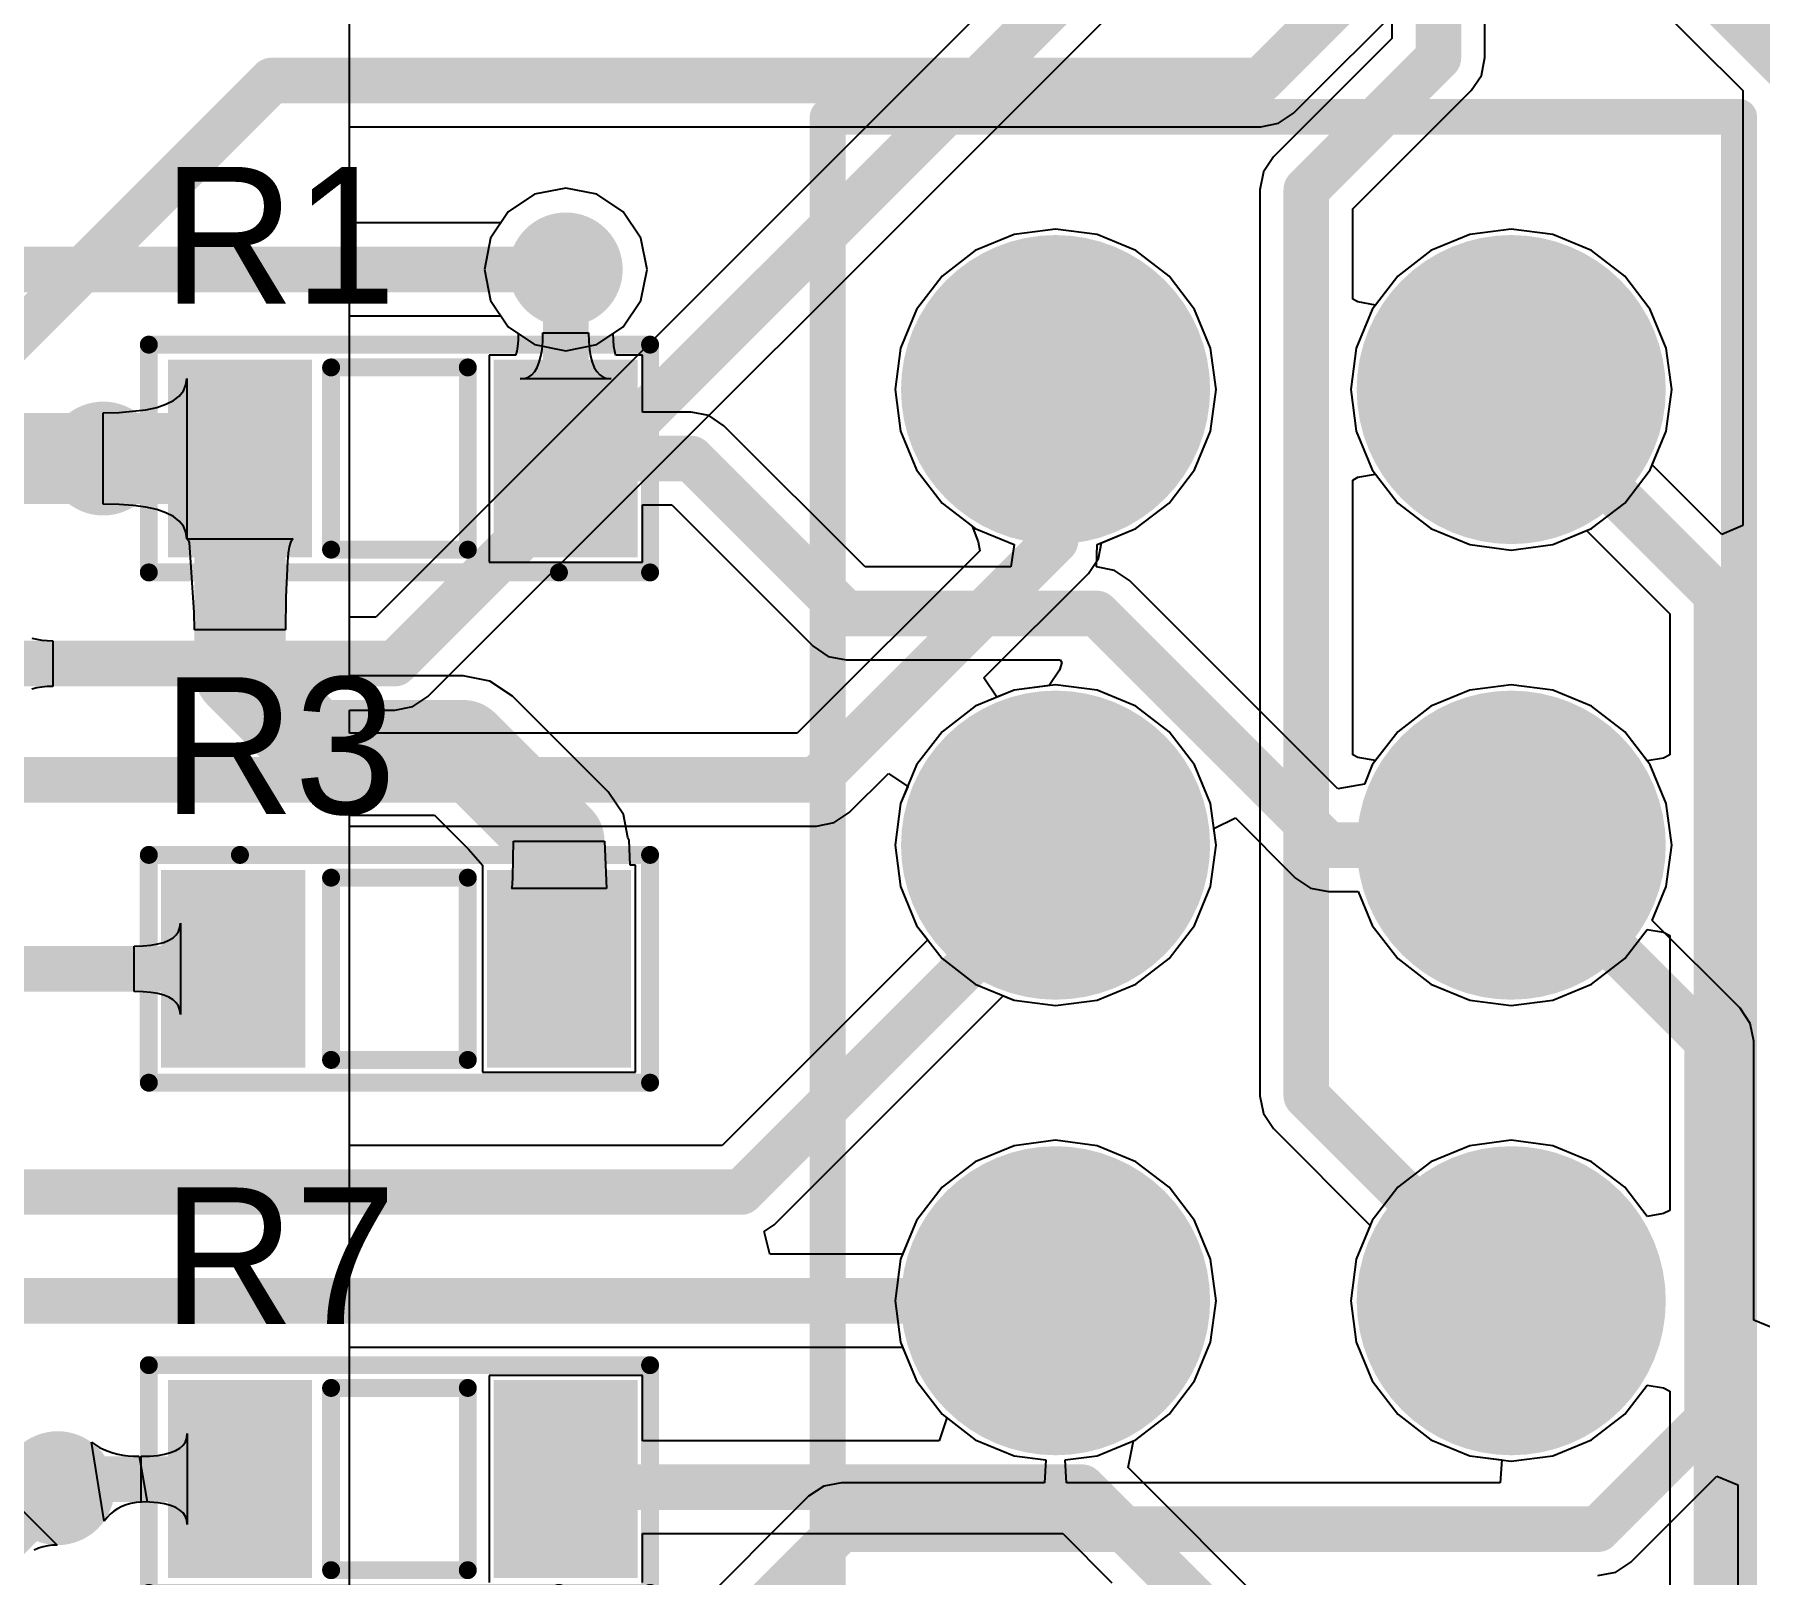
# Model space of a CAD drawing. Header units: millimetres. Extents: x 3.76 to 6.92, y 1.08 to 2.74.
# Drawn here: x 5.6149 to 5.9935, y 2.037 to 2.3751 of the extents above; entities that cross this region are included whole.
import ezdxf

# ---------------------------------------------------------------- set-up
doc = ezdxf.new("R2010")
doc.units = ezdxf.units.MM
doc.header["$MEASUREMENT"] = 0
for name, color, linetype in [('BottomLayer', 5, 'Continuous'), ('BottomSolder', 6, 'Continuous'), ('MultiLayer', 9, 'Continuous'), ('PadHoleLayer', 156, 'Continuous'), ('TopLayer', 1, 'Continuous'), ('TopOverlay', 2, 'Continuous'), ('TopPaste', 8, 'Continuous'), ('TopSolder', 216, 'Continuous'), ('ViaHoleLayer', 16, 'Continuous')]:
    doc.layers.add(name, color=color, linetype=linetype)

# ---------------------------------------------------------------- blocks, each defined once
blk = doc.blocks.new('RES_SMD_0603_36')
at = {"layer": 'TopLayer'}
for points in [[(-0.04681, -0.01772), (-0.02319, -0.01772), (-0.04681, 0.01772), (-0.02319, 0.01772)], [(0.02468, -0.01771), (0.0483, -0.01771), (0.02468, 0.01772), (0.0483, 0.01772)]]:
    blk.add_solid(points, dxfattribs=at)
at = {"layer": 'TopOverlay', "const_width": 0.00394}
for points in [[(-0.055, 0.025), (0.055, 0.025)], [(-0.055, -0.025), (-0.055, 0.025)], [(0.055, -0.025), (0.055, 0.025)], [(-0.015, 0.02), (0.015, 0.02)], [(-0.015, -0.02), (-0.015, 0.02)], [(0.015, -0.02), (0.015, 0.02)], [(-0.015, -0.02), (0.015, -0.02)], [(-0.055, -0.025), (0.035, -0.025)], [(0.035, -0.025), (0.055, -0.025)]]:
    blk.add_lwpolyline(points, dxfattribs=at)
at = {"layer": 'TopOverlay', "const_width": 0.00197}
for points in [[(-0.05599, 0.025, 1), (-0.05402, 0.025, 1)], [(-0.05599, 0.025, 1), (-0.05402, 0.025, 1)], [(0.05401, 0.025, 1), (0.05598, 0.025, 1)], [(0.05401, 0.025, 1), (0.05598, 0.025, 1)], [(-0.01599, 0.02, 1), (-0.01402, 0.02, 1)], [(-0.01599, 0.02, 1), (-0.01402, 0.02, 1)], [(0.01401, 0.02, 1), (0.01598, 0.02, 1)], [(0.01401, 0.02, 1), (0.01598, 0.02, 1)], [(-0.01599, -0.02, 1), (-0.01402, -0.02, 1)], [(-0.01599, -0.02, 1), (-0.01402, -0.02, 1)], [(0.01401, -0.02, 1), (0.01598, -0.02, 1)], [(0.01401, -0.02, 1), (0.01598, -0.02, 1)], [(-0.05599, -0.025, 1), (-0.05402, -0.025, 1)], [(-0.05599, -0.025, 1), (-0.05402, -0.025, 1)], [(0.03401, -0.025, 1), (0.03598, -0.025, 1)], [(0.03401, -0.025, 1), (0.03598, -0.025, 1)], [(0.05401, -0.025, 1), (0.05598, -0.025, 1)], [(0.05401, -0.025, 1), (0.05598, -0.025, 1)]]:
    blk.add_lwpolyline(points, format="xyb", close=True, dxfattribs=at)
at = {"layer": 'TopPaste'}
for points in [[(-0.04681, -0.01772), (-0.02319, -0.01772), (-0.04681, 0.01772), (-0.02319, 0.01772)], [(0.02468, -0.01771), (0.0483, -0.01771), (0.02468, 0.01772), (0.0483, 0.01772)]]:
    blk.add_solid(points, dxfattribs=at)
at = {"layer": 'TopSolder'}
for points in [[(-0.05081, -0.02172), (-0.01919, -0.02172), (-0.05081, 0.02172), (-0.01919, 0.02172)], [(0.02068, -0.02171), (0.0523, -0.02171), (0.02068, 0.02172), (0.0523, 0.02172)]]:
    blk.add_solid(points, dxfattribs=at)
blk = doc.blocks.new('RES_SMD_0603_40')
at = {"layer": 'TopLayer'}
for points in [[(-0.04681, -0.01772), (-0.02319, -0.01772), (-0.04681, 0.01772), (-0.02319, 0.01772)], [(0.02468, -0.01771), (0.0483, -0.01771), (0.02468, 0.01772), (0.0483, 0.01772)]]:
    blk.add_solid(points, dxfattribs=at)
at = {"layer": 'TopOverlay', "const_width": 0.00394}
for points in [[(0.055, 0.025), (-0.055, 0.025)], [(-0.055, 0.025), (-0.055, -0.025)], [(0.055, 0.025), (0.055, -0.025)], [(0.015, 0.02), (-0.015, 0.02)], [(-0.015, 0.02), (-0.015, -0.02)], [(0.015, 0.02), (0.015, -0.02)], [(0.015, -0.02), (-0.015, -0.02)], [(0.035, -0.025), (-0.055, -0.025)], [(0.055, -0.025), (0.035, -0.025)]]:
    blk.add_lwpolyline(points, dxfattribs=at)
at = {"layer": 'TopOverlay', "const_width": 0.00197}
for points in [[(-0.05599, 0.025, 1), (-0.05402, 0.025, 1)], [(-0.05599, 0.025, 1), (-0.05402, 0.025, 1)], [(0.05401, 0.025, 1), (0.05598, 0.025, 1)], [(0.05401, 0.025, 1), (0.05598, 0.025, 1)], [(-0.01599, 0.02, 1), (-0.01402, 0.02, 1)], [(-0.01599, 0.02, 1), (-0.01402, 0.02, 1)], [(0.01401, 0.02, 1), (0.01598, 0.02, 1)], [(0.01401, 0.02, 1), (0.01598, 0.02, 1)], [(-0.01599, -0.02, 1), (-0.01402, -0.02, 1)], [(-0.01599, -0.02, 1), (-0.01402, -0.02, 1)], [(0.01401, -0.02, 1), (0.01598, -0.02, 1)], [(0.01401, -0.02, 1), (0.01598, -0.02, 1)], [(-0.05599, -0.025, 1), (-0.05402, -0.025, 1)], [(-0.05599, -0.025, 1), (-0.05402, -0.025, 1)], [(0.03401, -0.025, 1), (0.03598, -0.025, 1)], [(0.03401, -0.025, 1), (0.03598, -0.025, 1)], [(0.05401, -0.025, 1), (0.05598, -0.025, 1)], [(0.05401, -0.025, 1), (0.05598, -0.025, 1)]]:
    blk.add_lwpolyline(points, format="xyb", close=True, dxfattribs=at)
at = {"layer": 'TopPaste'}
for points in [[(-0.04681, -0.01772), (-0.02319, -0.01772), (-0.04681, 0.01772), (-0.02319, 0.01772)], [(0.02468, -0.01771), (0.0483, -0.01771), (0.02468, 0.01772), (0.0483, 0.01772)]]:
    blk.add_solid(points, dxfattribs=at)
at = {"layer": 'TopSolder'}
for points in [[(-0.05081, -0.02172), (-0.01919, -0.02172), (-0.05081, 0.02172), (-0.01919, 0.02172)], [(0.02068, -0.02171), (0.0523, -0.02171), (0.02068, 0.02172), (0.0523, 0.02172)]]:
    blk.add_solid(points, dxfattribs=at)
blk = doc.blocks.new('RES_SMD_0603_42')
at = {"layer": 'TopLayer'}
for points in [[(-0.04681, -0.01772), (-0.02319, -0.01772), (-0.04681, 0.01772), (-0.02319, 0.01772)], [(0.02468, -0.01771), (0.0483, -0.01771), (0.02468, 0.01772), (0.0483, 0.01772)]]:
    blk.add_solid(points, dxfattribs=at)
at = {"layer": 'TopOverlay', "const_width": 0.00394}
for points in [[(-0.055, 0.025), (0.055, 0.025)], [(-0.055, -0.025), (-0.055, 0.025)], [(0.055, -0.025), (0.055, 0.025)], [(-0.015, 0.02), (0.015, 0.02)], [(-0.015, -0.02), (-0.015, 0.02)], [(0.015, -0.02), (0.015, 0.02)], [(-0.015, -0.02), (0.015, -0.02)], [(-0.055, -0.025), (0.035, -0.025)], [(0.035, -0.025), (0.055, -0.025)]]:
    blk.add_lwpolyline(points, dxfattribs=at)
at = {"layer": 'TopOverlay', "const_width": 0.00197}
for points in [[(-0.05599, 0.025, 1), (-0.05402, 0.025, 1)], [(-0.05599, 0.025, 1), (-0.05402, 0.025, 1)], [(0.05401, 0.025, 1), (0.05598, 0.025, 1)], [(0.05401, 0.025, 1), (0.05598, 0.025, 1)], [(-0.01599, 0.02, 1), (-0.01402, 0.02, 1)], [(-0.01599, 0.02, 1), (-0.01402, 0.02, 1)], [(0.01401, 0.02, 1), (0.01598, 0.02, 1)], [(0.01401, 0.02, 1), (0.01598, 0.02, 1)], [(-0.01599, -0.02, 1), (-0.01402, -0.02, 1)], [(-0.01599, -0.02, 1), (-0.01402, -0.02, 1)], [(0.01401, -0.02, 1), (0.01598, -0.02, 1)], [(0.01401, -0.02, 1), (0.01598, -0.02, 1)], [(-0.05599, -0.025, 1), (-0.05402, -0.025, 1)], [(-0.05599, -0.025, 1), (-0.05402, -0.025, 1)], [(0.03401, -0.025, 1), (0.03598, -0.025, 1)], [(0.03401, -0.025, 1), (0.03598, -0.025, 1)], [(0.05401, -0.025, 1), (0.05598, -0.025, 1)], [(0.05401, -0.025, 1), (0.05598, -0.025, 1)]]:
    blk.add_lwpolyline(points, format="xyb", close=True, dxfattribs=at)
at = {"layer": 'TopPaste'}
for points in [[(-0.04681, -0.01772), (-0.02319, -0.01772), (-0.04681, 0.01772), (-0.02319, 0.01772)], [(0.02468, -0.01771), (0.0483, -0.01771), (0.02468, 0.01772), (0.0483, 0.01772)]]:
    blk.add_solid(points, dxfattribs=at)
at = {"layer": 'TopSolder'}
for points in [[(-0.05081, -0.02172), (-0.01919, -0.02172), (-0.05081, 0.02172), (-0.01919, 0.02172)], [(0.02068, -0.02171), (0.0523, -0.02171), (0.02068, 0.02172), (0.0523, 0.02172)]]:
    blk.add_solid(points, dxfattribs=at)
blk = doc.blocks.new('JP8_C2T_81')
at = {"layer": 'BottomLayer', "const_width": 0.02992}
for points in [[(0.13504, 0.05, 1), (0.16496, 0.05, 1)], [(0.23504, 0.05, 1), (0.26496, 0.05, 1)], [(0.33504, 0.05, 1), (0.36496, 0.05, 1)], [(0.13504, -0.05, 1), (0.16496, -0.05, 1)], [(0.23504, -0.05, 1), (0.26496, -0.05, 1)], [(0.33504, -0.05, 1), (0.36496, -0.05, 1)]]:
    blk.add_lwpolyline(points, format="xyb", close=True, dxfattribs=at)
at = {"layer": 'BottomSolder', "const_width": 0.03392}
for points in [[(0.13304, 0.05, 1), (0.16696, 0.05, 1)], [(0.23304, 0.05, 1), (0.26696, 0.05, 1)], [(0.33304, 0.05, 1), (0.36696, 0.05, 1)], [(0.13304, -0.05, 1), (0.16696, -0.05, 1)], [(0.23304, -0.05, 1), (0.26696, -0.05, 1)], [(0.33304, -0.05, 1), (0.36696, -0.05, 1)]]:
    blk.add_lwpolyline(points, format="xyb", close=True, dxfattribs=at)
at = {"layer": 'MultiLayer', "const_width": 0.02992}
for points in [[(0.13504, 0.05, 1), (0.16496, 0.05, 1)], [(0.23504, 0.05, 1), (0.26496, 0.05, 1)], [(0.33504, 0.05, 1), (0.36496, 0.05, 1)], [(0.13504, -0.05, 1), (0.16496, -0.05, 1)], [(0.23504, -0.05, 1), (0.26496, -0.05, 1)], [(0.33504, -0.05, 1), (0.36496, -0.05, 1)]]:
    blk.add_lwpolyline(points, format="xyb", close=True, dxfattribs=at)
at = {"layer": 'PadHoleLayer', "const_width": 0.02008}
for points in [[(0.13996, 0.05, 1), (0.16004, 0.05, 1)], [(0.23996, 0.05, 1), (0.26004, 0.05, 1)], [(0.33996, 0.05, 1), (0.36004, 0.05, 1)], [(0.13996, -0.05, 1), (0.16004, -0.05, 1)], [(0.23996, -0.05, 1), (0.26004, -0.05, 1)], [(0.33996, -0.05, 1), (0.36004, -0.05, 1)]]:
    blk.add_lwpolyline(points, format="xyb", close=True, dxfattribs=at)
at = {"layer": 'TopLayer', "const_width": 0.02992}
for points in [[(0.13504, 0.05, 1), (0.16496, 0.05, 1)], [(0.23504, 0.05, 1), (0.26496, 0.05, 1)], [(0.33504, 0.05, 1), (0.36496, 0.05, 1)], [(0.13504, -0.05, 1), (0.16496, -0.05, 1)], [(0.23504, -0.05, 1), (0.26496, -0.05, 1)], [(0.33504, -0.05, 1), (0.36496, -0.05, 1)]]:
    blk.add_lwpolyline(points, format="xyb", close=True, dxfattribs=at)
at = {"layer": 'TopOverlay', "const_width": 0.00787}
for points in [[(-0.40984, 0.1), (0.40985, 0.1)], [(0.40985, 0.1), (0.40985, -0.1)], [(-0.40984, -0.1), (0.40985, -0.1)]]:
    blk.add_lwpolyline(points, dxfattribs=at)
at = {"layer": 'TopOverlay', "const_width": 0.00394}
for points in [[(0.40788, 0.1, 1), (0.41182, 0.1, 1)], [(0.40788, 0.1, 1), (0.41182, 0.1, 1)], [(0.40788, -0.1, 1), (0.41182, -0.1, 1)], [(0.40788, -0.1, 1), (0.41182, -0.1, 1)]]:
    blk.add_lwpolyline(points, format="xyb", close=True, dxfattribs=at)
at = {"layer": 'TopSolder', "const_width": 0.03392}
for points in [[(0.13304, 0.05, 1), (0.16696, 0.05, 1)], [(0.23304, 0.05, 1), (0.26696, 0.05, 1)], [(0.33304, 0.05, 1), (0.36696, 0.05, 1)], [(0.13304, -0.05, 1), (0.16696, -0.05, 1)], [(0.23304, -0.05, 1), (0.26696, -0.05, 1)], [(0.33304, -0.05, 1), (0.36696, -0.05, 1)]]:
    blk.add_lwpolyline(points, format="xyb", close=True, dxfattribs=at)

msp = doc.modelspace()

# ---------------------------------------------------------------- linework, layer by layer
at = {"layer": 'BottomLayer'}
for p, q in [((5.684, 2.33371), (5.684, 2.72435)), ((5.84279, 2.40021), (5.68978, 2.2472)), ((5.9332, 2.37), (5.9332, 2.398)), ((5.9128, 2.39378), (5.9128, 2.37422)), ((5.70121, 2.22979), (5.85422, 2.3828)), ((5.9128, 2.37422), (5.88679, 2.34821)), ((5.93242, 2.3661), (5.9332, 2.37)), ((5.93021, 2.36279), (5.93242, 2.3661)), ((5.9042, 2.33678), (5.93021, 2.36279)), ((5.88679, 2.34821), (5.88458, 2.3449)), ((5.88458, 2.3449), (5.8838, 2.341)), ((5.72466, 2.34), (5.71887, 2.33613)), ((5.73149, 2.34135), (5.72466, 2.34)), ((5.73832, 2.34), (5.73149, 2.34135)), ((5.74411, 2.33613), (5.73832, 2.34)), ((5.8838, 2.341), (5.8838, 2.14213)), ((5.71887, 2.33613), (5.71725, 2.33371)), ((5.74797, 2.33034), (5.74411, 2.33613)), ((5.9042, 2.317), (5.9042, 2.33678)), ((5.71725, 2.33371), (5.684, 2.33371)), ((5.83898, 2.33236), (5.82987, 2.33116)), ((5.8481, 2.33116), (5.83898, 2.33236)), ((5.93898, 2.33236), (5.92987, 2.33116)), ((5.9481, 2.33116), (5.93898, 2.33236)), ((5.74933, 2.32351), (5.74797, 2.33034)), ((5.82987, 2.33116), (5.82137, 2.32765)), ((5.8566, 2.32765), (5.8481, 2.33116)), ((5.92987, 2.33116), (5.92137, 2.32765)), ((5.9566, 2.32765), (5.9481, 2.33116)), ((5.82137, 2.32765), (5.81408, 2.32205)), ((5.86389, 2.32205), (5.8566, 2.32765)), ((5.92137, 2.32765), (5.91408, 2.32205)), ((5.96389, 2.32205), (5.9566, 2.32765)), ((5.74797, 2.31668), (5.74933, 2.32351)), ((5.81408, 2.32205), (5.80848, 2.31475)), ((5.86949, 2.31475), (5.86389, 2.32205)), ((5.91408, 2.32205), (5.9092, 2.31569)), ((5.96949, 2.31475), (5.96389, 2.32205)), ((5.90535, 2.3164), (5.9042, 2.317)), ((5.684, 2.2472), (5.684, 2.31332)), ((5.684, 2.31332), (5.71725, 2.31332)), ((5.71725, 2.31332), (5.71887, 2.31089)), ((5.74411, 2.31089), (5.74797, 2.31668)), ((5.80848, 2.31475), (5.80496, 2.30626)), ((5.87301, 2.30626), (5.86949, 2.31475)), ((5.9092, 2.31569), (5.90535, 2.3164)), ((5.97301, 2.30626), (5.96949, 2.31475)), ((5.71887, 2.31089), (5.72466, 2.30703)), ((5.73832, 2.30703), (5.74411, 2.31089)), ((5.72466, 2.30703), (5.73149, 2.30567)), ((5.73149, 2.30567), (5.73832, 2.30703)), ((5.80496, 2.30626), (5.80376, 2.29714)), ((5.87421, 2.29714), (5.87301, 2.30626)), ((5.97421, 2.29714), (5.97301, 2.30626)), ((5.80376, 2.29714), (5.80496, 2.28803)), ((5.87301, 2.28803), (5.87421, 2.29714)), ((5.97301, 2.28803), (5.97421, 2.29714)), ((5.80496, 2.28803), (5.80848, 2.27953)), ((5.86949, 2.27953), (5.87301, 2.28803)), ((5.96949, 2.27953), (5.97301, 2.28803)), ((5.80848, 2.27953), (5.81408, 2.27224)), ((5.86389, 2.27224), (5.86949, 2.27953)), ((5.96389, 2.27224), (5.96949, 2.27953)), ((5.9042, 2.27728), (5.90535, 2.27789)), ((5.9042, 2.217), (5.9042, 2.27728)), ((5.90535, 2.27789), (5.9092, 2.2786)), ((5.9092, 2.2786), (5.91408, 2.27224)), ((5.81408, 2.27224), (5.82068, 2.26717)), ((5.8566, 2.26664), (5.86389, 2.27224)), ((5.91408, 2.27224), (5.92137, 2.26664)), ((5.9566, 2.26664), (5.96389, 2.27224)), ((5.82068, 2.26717), (5.82196, 2.26371)), ((5.84909, 2.26353), (5.8566, 2.26664)), ((5.92137, 2.26664), (5.92987, 2.26312)), ((5.9481, 2.26312), (5.9566, 2.26664)), ((5.82234, 2.26176), (5.78228, 2.2217)), ((5.82196, 2.26371), (5.82234, 2.26176)), ((5.84619, 2.25677), (5.8484, 2.26008)), ((5.8484, 2.26008), (5.84909, 2.26353)), ((5.92987, 2.26312), (5.93898, 2.26192)), ((5.93898, 2.26192), (5.9481, 2.26312)), ((5.82326, 2.23384), (5.84619, 2.25677)), ((5.68978, 2.2472), (5.684, 2.2472)), ((5.6143, 2.2426), (5.61539, 2.24234)), ((5.61539, 2.24234), (5.61652, 2.24215)), ((5.61652, 2.24215), (5.61771, 2.24204)), ((5.61771, 2.24204), (5.61896, 2.242)), ((5.61896, 2.242), (5.61896, 2.232)), ((5.82609, 2.2296), (5.82326, 2.23384)), ((5.61539, 2.23166), (5.6143, 2.2314)), ((5.61652, 2.23185), (5.61539, 2.23166)), ((5.61771, 2.23196), (5.61652, 2.23185)), ((5.61896, 2.232), (5.61771, 2.23196)), ((5.6979, 2.22758), (5.70121, 2.22979)), ((5.82987, 2.23116), (5.82609, 2.2296)), ((5.83898, 2.23236), (5.82987, 2.23116)), ((5.8481, 2.23116), (5.83898, 2.23236)), ((5.8566, 2.22765), (5.8481, 2.23116)), ((5.92987, 2.23116), (5.92137, 2.22765)), ((5.93898, 2.23236), (5.92987, 2.23116)), ((5.9481, 2.23116), (5.93898, 2.23236)), ((5.9566, 2.22765), (5.9481, 2.23116)), ((5.684, 2.2217), (5.684, 2.2268)), ((5.684, 2.2268), (5.694, 2.2268)), ((5.694, 2.2268), (5.6979, 2.22758)), ((5.86389, 2.22205), (5.8566, 2.22765)), ((5.92137, 2.22765), (5.91408, 2.22205)), ((5.96389, 2.22205), (5.9566, 2.22765)), ((5.78228, 2.2217), (5.684, 2.2217)), ((5.86949, 2.21475), (5.86389, 2.22205)), ((5.91408, 2.22205), (5.9092, 2.21569)), ((5.96949, 2.21475), (5.96389, 2.22205)), ((5.87301, 2.20626), (5.86949, 2.21475)), ((5.90535, 2.2164), (5.9042, 2.217)), ((5.9092, 2.21569), (5.90535, 2.2164)), ((5.97301, 2.20626), (5.96949, 2.21475)), ((5.79371, 2.20429), (5.80229, 2.21287)), ((5.80229, 2.21287), (5.80653, 2.21004)), ((5.80653, 2.21004), (5.80496, 2.20626)), ((5.7904, 2.20208), (5.79371, 2.20429)), ((5.80496, 2.20626), (5.80376, 2.19714)), ((5.87421, 2.19714), (5.87301, 2.20626)), ((5.97421, 2.19714), (5.97301, 2.20626)), ((5.684, 2.1312), (5.684, 2.2013)), ((5.684, 2.2013), (5.7865, 2.2013)), ((5.7865, 2.2013), (5.7904, 2.20208)), ((5.80376, 2.19714), (5.80496, 2.18803)), ((5.87301, 2.18803), (5.87421, 2.19714)), ((5.97301, 2.18803), (5.97421, 2.19714)), ((5.80496, 2.18803), (5.80848, 2.17953)), ((5.86949, 2.17953), (5.87301, 2.18803)), ((5.96994, 2.18061), (5.97301, 2.18803)), ((5.98921, 2.16134), (5.96994, 2.18061)), ((5.80848, 2.17953), (5.81093, 2.17634)), ((5.86389, 2.17224), (5.86949, 2.17953)), ((5.81093, 2.17634), (5.76578, 2.1312)), ((5.8566, 2.16664), (5.86389, 2.17224)), ((5.8481, 2.16312), (5.8566, 2.16664)), ((5.77721, 2.11379), (5.82751, 2.16409)), ((5.82751, 2.16409), (5.82987, 2.16312)), ((5.82987, 2.16312), (5.83898, 2.16192)), ((5.83898, 2.16192), (5.8481, 2.16312)), ((5.99142, 2.15803), (5.98921, 2.16134)), ((5.9922, 2.15413), (5.99142, 2.15803)), ((5.9922, 2.0929), (5.9922, 2.15413)), ((5.8838, 2.14213), (5.88458, 2.13822)), ((5.88458, 2.13822), (5.88679, 2.13492)), ((5.83898, 2.13236), (5.82987, 2.13116)), ((5.8481, 2.13116), (5.83898, 2.13236)), ((5.88679, 2.13492), (5.90803, 2.11367)), ((5.76578, 2.1312), (5.684, 2.1312)), ((5.82137, 2.12765), (5.81408, 2.12205)), ((5.82987, 2.13116), (5.82137, 2.12765)), ((5.8566, 2.12765), (5.8481, 2.13116)), ((5.86389, 2.12205), (5.8566, 2.12765)), ((5.81408, 2.12205), (5.80848, 2.11475)), ((5.86949, 2.11475), (5.86389, 2.12205)), ((5.77504, 2.11234), (5.77721, 2.11379)), ((5.77625, 2.10734), (5.77504, 2.11234)), ((5.80848, 2.11475), (5.80541, 2.10734)), ((5.87301, 2.10626), (5.86949, 2.11475)), ((5.90803, 2.11367), (5.90496, 2.10626)), ((5.80541, 2.10734), (5.77625, 2.10734)), ((5.87421, 2.09714), (5.87301, 2.10626)), ((5.90496, 2.10626), (5.90376, 2.09714)), ((5.87301, 2.08803), (5.87421, 2.09714)), ((5.90376, 2.09714), (5.90496, 2.08803)), ((5.9972, 2.09082), (5.9922, 2.0929)), ((5.684, 1.96755), (5.684, 2.08695)), ((5.684, 2.08695), (5.80541, 2.08695)), ((5.80541, 2.08695), (5.80848, 2.07953)), ((5.86949, 2.07953), (5.87301, 2.08803)), ((5.90496, 2.08803), (5.90848, 2.07953)), ((5.80848, 2.07953), (5.81408, 2.07224)), ((5.86389, 2.07224), (5.86949, 2.07953)), ((5.90848, 2.07953), (5.91408, 2.07224)), ((5.81408, 2.07224), (5.82137, 2.06664)), ((5.8566, 2.06664), (5.86389, 2.07224)), ((5.91408, 2.07224), (5.92137, 2.06664)), ((5.82137, 2.06664), (5.82987, 2.06312)), ((5.82987, 2.06312), (5.83688, 2.0622)), ((5.84109, 2.0622), (5.8481, 2.06312)), ((5.8481, 2.06312), (5.8566, 2.06664)), ((5.92137, 2.06664), (5.92987, 2.06312)), ((5.92987, 2.06312), (5.93688, 2.0622)), ((5.83688, 2.0622), (5.83655, 2.0572)), ((5.84141, 2.0572), (5.84109, 2.0622)), ((5.93688, 2.0622), (5.93655, 2.0572)), ((5.6075, 2.05587), (5.61988, 2.0435)), ((5.7881, 2.05642), (5.78479, 2.05421)), ((5.792, 2.0572), (5.7881, 2.05642)), ((5.83655, 2.0572), (5.792, 2.0572)), ((5.93655, 2.0572), (5.84141, 2.0572)), ((5.96521, 2.03979), (5.98409, 2.05867)), ((5.98409, 2.05867), (5.98871, 2.05675)), ((5.98871, 2.05675), (5.98871, 1.78033)), ((5.78479, 2.05421), (5.69386, 1.96327)), ((5.6158, 2.04282), (5.61481, 2.04242)), ((5.61679, 2.04312), (5.6158, 2.04282)), ((5.6178, 2.04334), (5.61679, 2.04312)), ((5.61883, 2.04347), (5.6178, 2.04334)), ((5.61988, 2.0435), (5.61883, 2.04347)), ((5.958, 2.0368), (5.9619, 2.03758)), ((5.9619, 2.03758), (5.96521, 2.03979))]:
    msp.add_line(p, q, dxfattribs=at)
for points, const_width in [([(5.923, 2.37), (5.923, 2.398)], 0.01), ([(5.694, 2.237), (5.85, 2.393)], 0.01), ([(5.894, 2.341), (5.923, 2.37)], 0.01), ([(5.894, 2.14213), (5.894, 2.341)], 0.01), ([(5.08049, 2.32351), (5.73149, 2.32351)], 0.01), ([(5.83898, 2.26398), (5.83898, 2.29714)], 0.01), ([(4.99, 2.282), (5.63, 2.282)], 0.02), ([(5.7865, 2.2115), (5.83898, 2.26398)], 0.01), ([(5.6, 2.237), (5.694, 2.237)], 0.01), ([(5.49073, 2.2115), (5.7865, 2.2115)], 0.01), ([(5.83898, 2.18998), (5.83898, 2.19714)], 0.01), ([(5.93898, 2.19714), (5.982, 2.15413)], 0.01), ([(5.77, 2.121), (5.83898, 2.18998)], 0.01), ([(5.982, 2.071), (5.982, 2.15413)], 0.01), ([(5.894, 2.14213), (5.93898, 2.09714)], 0.01), ([(5.026, 2.121), (5.77, 2.121)], 0.01), ([(4.89214, 2.09714), (5.83898, 2.09714)], 0.01), ([(5.958, 2.047), (5.982, 2.071)], 0.01), ([(5.4915, 1.9275), (5.62, 2.056)], 0.01), ([(5.691, 1.946), (5.792, 2.047)], 0.01), ([(5.792, 2.047), (5.958, 2.047)], 0.01)]:
    msp.add_lwpolyline(points, dxfattribs=dict(at, const_width=const_width))
for points, const_width in [([(5.9205, 2.37, 1), (5.9255, 2.37, 1)], 0.005), ([(5.9205, 2.37, 1), (5.9255, 2.37, 1)], 0.005), ([(5.8915, 2.341, 1), (5.8965, 2.341, 1)], 0.005), ([(5.8915, 2.341, 1), (5.8965, 2.341, 1)], 0.005), ([(5.72524, 2.32351, 1), (5.73774, 2.32351, 1)], 0.0125), ([(5.72899, 2.32351, 1), (5.73399, 2.32351, 1)], 0.005), ([(5.83648, 2.29714, 1), (5.84148, 2.29714, 1)], 0.005), ([(5.62375, 2.282, 1), (5.63625, 2.282, 1)], 0.0125), ([(5.625, 2.282, 1), (5.635, 2.282, 1)], 0.01), ([(5.83648, 2.26398, 1), (5.84148, 2.26398, 1)], 0.005), ([(5.83648, 2.26398, 1), (5.84148, 2.26398, 1)], 0.005), ([(5.6915, 2.237, 1), (5.6965, 2.237, 1)], 0.005), ([(5.6915, 2.237, 1), (5.6965, 2.237, 1)], 0.005), ([(5.784, 2.2115, 1), (5.789, 2.2115, 1)], 0.005), ([(5.784, 2.2115, 1), (5.789, 2.2115, 1)], 0.005), ([(5.83648, 2.19714, 1), (5.84148, 2.19714, 1)], 0.005), ([(5.93648, 2.19714, 1), (5.94148, 2.19714, 1)], 0.005), ([(5.83648, 2.18998, 1), (5.84148, 2.18998, 1)], 0.005), ([(5.83648, 2.18998, 1), (5.84148, 2.18998, 1)], 0.005), ([(5.9795, 2.15413, 1), (5.9845, 2.15413, 1)], 0.005), ([(5.9795, 2.15413, 1), (5.9845, 2.15413, 1)], 0.005), ([(5.8915, 2.14213, 1), (5.8965, 2.14213, 1)], 0.005), ([(5.8915, 2.14213, 1), (5.8965, 2.14213, 1)], 0.005), ([(5.7675, 2.121, 1), (5.7725, 2.121, 1)], 0.005), ([(5.7675, 2.121, 1), (5.7725, 2.121, 1)], 0.005), ([(5.83648, 2.09714, 1), (5.84148, 2.09714, 1)], 0.005), ([(5.93648, 2.09714, 1), (5.94148, 2.09714, 1)], 0.005), ([(5.9795, 2.071, 1), (5.9845, 2.071, 1)], 0.005), ([(5.9795, 2.071, 1), (5.9845, 2.071, 1)], 0.005), ([(5.61375, 2.056, 1), (5.62625, 2.056, 1)], 0.0125), ([(5.6175, 2.056, 1), (5.6225, 2.056, 1)], 0.005), ([(5.7895, 2.047, 1), (5.7945, 2.047, 1)], 0.005), ([(5.7895, 2.047, 1), (5.7945, 2.047, 1)], 0.005), ([(5.9555, 2.047, 1), (5.9605, 2.047, 1)], 0.005), ([(5.9555, 2.047, 1), (5.9605, 2.047, 1)], 0.005)]:
    msp.add_lwpolyline(points, format="xyb", close=True, dxfattribs=dict(at, const_width=const_width))
at = {"layer": 'MultiLayer', "const_width": 0.0125}
for points in [[(5.72524, 2.32351, 1), (5.73774, 2.32351, 1)], [(5.62375, 2.282, 1), (5.63625, 2.282, 1)], [(5.61375, 2.056, 1), (5.62625, 2.056, 1)]]:
    msp.add_lwpolyline(points, format="xyb", close=True, dxfattribs=at)
at = {"layer": 'TopLayer'}
for p, q in [((5.93297, 2.41961), (5.9898, 2.36278)), ((5.89121, 2.35779), (5.9218, 2.38838)), ((5.9898, 2.36278), (5.9898, 2.26727)), ((5.684, 2.23429), (5.684, 2.3548)), ((5.684, 2.3548), (5.884, 2.3548)), ((5.884, 2.3548), (5.8879, 2.35558)), ((5.8879, 2.35558), (5.89121, 2.35779)), ((5.72466, 2.34), (5.71887, 2.33613)), ((5.73149, 2.34135), (5.72466, 2.34)), ((5.73832, 2.34), (5.73149, 2.34135)), ((5.74411, 2.33613), (5.73832, 2.34)), ((5.71887, 2.33613), (5.715, 2.33034)), ((5.74797, 2.33034), (5.74411, 2.33613)), ((5.83898, 2.33236), (5.82987, 2.33116)), ((5.8481, 2.33116), (5.83898, 2.33236)), ((5.93898, 2.33236), (5.92987, 2.33116)), ((5.9481, 2.33116), (5.93898, 2.33236)), ((5.715, 2.33034), (5.71365, 2.32351)), ((5.74933, 2.32351), (5.74797, 2.33034)), ((5.82987, 2.33116), (5.82137, 2.32765)), ((5.8566, 2.32765), (5.8481, 2.33116)), ((5.92987, 2.33116), (5.92137, 2.32765)), ((5.9566, 2.32765), (5.9481, 2.33116)), ((5.82137, 2.32765), (5.81408, 2.32205)), ((5.86389, 2.32205), (5.8566, 2.32765)), ((5.92137, 2.32765), (5.91408, 2.32205)), ((5.96389, 2.32205), (5.9566, 2.32765)), ((5.71365, 2.32351), (5.715, 2.31668)), ((5.74797, 2.31668), (5.74933, 2.32351)), ((5.81408, 2.32205), (5.80848, 2.31475)), ((5.86949, 2.31475), (5.86389, 2.32205)), ((5.91408, 2.32205), (5.90848, 2.31475)), ((5.96949, 2.31475), (5.96389, 2.32205)), ((5.715, 2.31668), (5.71887, 2.31089)), ((5.74411, 2.31089), (5.74797, 2.31668)), ((5.80848, 2.31475), (5.80496, 2.30626)), ((5.87301, 2.30626), (5.86949, 2.31475)), ((5.90848, 2.31475), (5.90496, 2.30626)), ((5.97301, 2.30626), (5.96949, 2.31475)), ((5.71887, 2.31089), (5.72107, 2.30943)), ((5.72107, 2.30943), (5.72103, 2.30798)), ((5.72644, 2.30768), (5.72649, 2.3096)), ((5.72649, 2.3096), (5.73649, 2.3096)), ((5.73649, 2.3096), (5.73654, 2.30768)), ((5.74191, 2.30943), (5.74411, 2.31089)), ((5.74194, 2.30798), (5.74191, 2.30943)), ((5.72074, 2.30558), (5.72054, 2.30484)), ((5.72091, 2.30663), (5.72074, 2.30558)), ((5.72103, 2.30798), (5.72091, 2.30663)), ((5.72604, 2.30444), (5.72629, 2.30596)), ((5.72629, 2.30596), (5.72644, 2.30768)), ((5.73654, 2.30768), (5.73669, 2.30596)), ((5.73669, 2.30596), (5.73694, 2.30444)), ((5.74206, 2.30663), (5.74194, 2.30798)), ((5.74224, 2.30558), (5.74206, 2.30663)), ((5.74243, 2.30484), (5.74224, 2.30558)), ((5.80496, 2.30626), (5.80376, 2.29714)), ((5.87421, 2.29714), (5.87301, 2.30626)), ((5.90496, 2.30626), (5.90376, 2.29714)), ((5.97421, 2.29714), (5.97301, 2.30626)), ((5.7205, 2.30472), (5.71468, 2.30472)), ((5.71468, 2.30472), (5.71468, 2.25929)), ((5.72054, 2.30484), (5.7205, 2.30472)), ((5.72469, 2.3011), (5.72524, 2.30201)), ((5.72524, 2.30201), (5.72569, 2.30312)), ((5.72569, 2.30312), (5.72604, 2.30444)), ((5.73694, 2.30444), (5.73729, 2.30312)), ((5.73729, 2.30312), (5.73774, 2.30201)), ((5.73774, 2.30201), (5.73829, 2.3011)), ((5.74248, 2.30472), (5.74243, 2.30484)), ((5.7483, 2.30472), (5.74248, 2.30472)), ((5.7483, 2.2922), (5.7483, 2.30472)), ((5.64757, 2.29686), (5.64812, 2.29815)), ((5.64812, 2.29815), (5.64831, 2.2996)), ((5.64831, 2.2996), (5.64831, 2.2644)), ((5.72149, 2.29948), (5.72244, 2.29958)), ((5.74149, 2.29948), (5.72149, 2.29948)), ((5.72244, 2.29958), (5.72329, 2.29989)), ((5.72329, 2.29989), (5.72404, 2.30039)), ((5.72404, 2.30039), (5.72469, 2.3011)), ((5.73829, 2.3011), (5.73894, 2.30039)), ((5.73894, 2.30039), (5.73969, 2.29989)), ((5.73969, 2.29989), (5.74054, 2.29958)), ((5.74054, 2.29958), (5.74149, 2.29948)), ((5.64373, 2.2939), (5.64538, 2.29473)), ((5.64538, 2.29473), (5.64666, 2.29572)), ((5.64666, 2.29572), (5.64757, 2.29686)), ((5.80376, 2.29714), (5.80496, 2.28803)), ((5.87301, 2.28803), (5.87421, 2.29714)), ((5.90376, 2.29714), (5.90496, 2.28803)), ((5.97301, 2.28803), (5.97421, 2.29714)), ((5.63, 2.292), (5.63348, 2.29208)), ((5.63, 2.272), (5.63, 2.292)), ((5.63348, 2.29208), (5.63934, 2.29268)), ((5.63934, 2.29268), (5.64172, 2.29322)), ((5.64172, 2.29322), (5.64373, 2.2939)), ((5.759, 2.2922), (5.7483, 2.2922)), ((5.7629, 2.29142), (5.759, 2.2922)), ((5.76621, 2.28921), (5.7629, 2.29142)), ((5.79722, 2.2582), (5.76621, 2.28921)), ((5.80496, 2.28803), (5.80848, 2.27953)), ((5.86949, 2.27953), (5.87301, 2.28803)), ((5.90496, 2.28803), (5.90848, 2.27953)), ((5.96994, 2.28061), (5.97301, 2.28803)), ((5.80848, 2.27953), (5.81408, 2.27224)), ((5.86389, 2.27224), (5.86949, 2.27953)), ((5.90848, 2.27953), (5.91408, 2.27224)), ((5.98518, 2.26536), (5.96994, 2.28061)), ((5.63348, 2.27192), (5.63, 2.272)), ((5.63659, 2.2717), (5.63348, 2.27192)), ((5.63934, 2.27132), (5.63659, 2.2717)), ((5.7483, 2.25929), (5.7483, 2.27181)), ((5.7483, 2.27181), (5.75477, 2.27181)), ((5.75477, 2.27181), (5.78579, 2.24079)), ((5.81408, 2.27224), (5.82137, 2.26664)), ((5.8566, 2.26664), (5.86389, 2.27224)), ((5.91408, 2.27224), (5.92137, 2.26664)), ((5.64172, 2.27078), (5.63934, 2.27132)), ((5.64373, 2.2701), (5.64172, 2.27078)), ((5.64538, 2.26927), (5.64373, 2.2701)), ((5.64666, 2.26828), (5.64538, 2.26927)), ((5.64757, 2.26714), (5.64666, 2.26828)), ((5.64812, 2.26585), (5.64757, 2.26714)), ((5.64831, 2.2644), (5.64812, 2.26585)), ((5.64863, 2.2642), (5.64831, 2.2644)), ((5.64831, 2.2644), (5.67169, 2.2644)), ((5.64891, 2.2636), (5.64863, 2.2642)), ((5.67137, 2.2642), (5.67108, 2.2636)), ((5.67169, 2.2644), (5.67137, 2.2642)), ((5.82137, 2.26664), (5.82987, 2.26312)), ((5.8481, 2.26312), (5.8566, 2.26664)), ((5.92137, 2.26664), (5.92987, 2.26312)), ((5.9481, 2.26312), (5.95552, 2.26619)), ((5.95552, 2.26619), (5.9738, 2.2479)), ((5.9898, 2.26727), (5.98518, 2.26536)), ((5.64998, 2.2482), (5.64891, 2.2636)), ((5.67061, 2.2612), (5.67042, 2.2594)), ((5.67083, 2.2626), (5.67061, 2.2612)), ((5.67108, 2.2636), (5.67083, 2.2626)), ((5.82987, 2.26312), (5.82916, 2.2582)), ((5.848, 2.2582), (5.8481, 2.26312)), ((5.92987, 2.26312), (5.93898, 2.26192)), ((5.93898, 2.26192), (5.9481, 2.26312)), ((5.67042, 2.2594), (5.67006, 2.2516)), ((5.71468, 2.25929), (5.7483, 2.25929)), ((5.82916, 2.2582), (5.79722, 2.2582)), ((5.8519, 2.25742), (5.848, 2.2582)), ((5.85521, 2.25521), (5.8519, 2.25742)), ((5.9009, 2.20952), (5.85521, 2.25521)), ((5.67006, 2.2516), (5.67, 2.2444)), ((5.65, 2.2444), (5.64998, 2.2482)), ((5.9738, 2.2479), (5.9738, 2.21697)), ((5.67, 2.2444), (5.65, 2.2444)), ((5.78579, 2.24079), (5.7891, 2.23858)), ((5.7891, 2.23858), (5.793, 2.2378)), ((5.793, 2.2378), (5.83997, 2.2378)), ((5.83997, 2.2378), (5.84033, 2.23723)), ((5.709, 2.23429), (5.684, 2.23429)), ((5.71485, 2.23313), (5.709, 2.23429)), ((5.83985, 2.23552), (5.83758, 2.23218)), ((5.84033, 2.23723), (5.83985, 2.23552)), ((5.71981, 2.22981), (5.71485, 2.23313)), ((5.74081, 2.20882), (5.71981, 2.22981)), ((5.82987, 2.23116), (5.82137, 2.22765)), ((5.83758, 2.23218), (5.82987, 2.23116)), ((5.92987, 2.23116), (5.92137, 2.22765)), ((5.93898, 2.23236), (5.92987, 2.23116)), ((5.9481, 2.23116), (5.93898, 2.23236)), ((5.9566, 2.22765), (5.9481, 2.23116)), ((5.82137, 2.22765), (5.81408, 2.22205)), ((5.92137, 2.22765), (5.91408, 2.22205)), ((5.96389, 2.22205), (5.9566, 2.22765)), ((5.81408, 2.22205), (5.80848, 2.21475)), ((5.91408, 2.22205), (5.90848, 2.21475)), ((5.9688, 2.21564), (5.96389, 2.22205)), ((5.80848, 2.21475), (5.80496, 2.20626)), ((5.90848, 2.21475), (5.90675, 2.21056)), ((5.97242, 2.21626), (5.9688, 2.21564)), ((5.9738, 2.21697), (5.97242, 2.21626)), ((5.74413, 2.20386), (5.74081, 2.20882)), ((5.90675, 2.21056), (5.9009, 2.20952)), ((5.684, 2.0092), (5.684, 2.20371)), ((5.684, 2.20371), (5.70267, 2.20371)), ((5.70267, 2.20371), (5.71014, 2.19623)), ((5.74513, 2.19881), (5.74413, 2.20386)), ((5.80496, 2.20626), (5.80376, 2.19714)), ((5.87373, 2.20078), (5.87846, 2.20312)), ((5.87421, 2.19714), (5.87373, 2.20078)), ((5.87846, 2.20312), (5.89165, 2.18993)), ((5.71014, 2.19623), (5.71319, 2.19272)), ((5.7199, 2.1902), (5.72, 2.198)), ((5.72, 2.198), (5.74, 2.198)), ((5.74, 2.198), (5.7404, 2.1876)), ((5.7454, 2.19821), (5.74513, 2.19881)), ((5.74562, 2.19272), (5.7454, 2.19821)), ((5.80376, 2.19714), (5.80496, 2.18803)), ((5.87301, 2.18803), (5.87421, 2.19714)), ((5.71319, 2.19272), (5.71319, 2.19272)), ((5.71319, 2.19272), (5.71319, 2.19272)), ((5.71319, 2.19272), (5.71319, 2.14728)), ((5.74681, 2.19272), (5.74562, 2.19272)), ((5.74681, 2.14728), (5.74681, 2.19272)), ((5.71974, 2.18801), (5.7198, 2.18853)), ((5.7198, 2.18853), (5.7199, 2.1902)), ((5.89165, 2.18993), (5.89496, 2.18772)), ((5.71959, 2.1876), (5.71967, 2.1877)), ((5.7404, 2.1876), (5.71959, 2.1876)), ((5.71967, 2.1877), (5.71974, 2.18801)), ((5.80496, 2.18803), (5.80848, 2.17953)), ((5.86949, 2.17953), (5.87301, 2.18803)), ((5.89496, 2.18772), (5.89886, 2.18695)), ((5.89886, 2.18695), (5.90541, 2.18695)), ((5.90541, 2.18695), (5.90848, 2.17953)), ((5.6444, 2.17625), (5.64532, 2.1768)), ((5.64532, 2.1768), (5.64602, 2.17745)), ((5.64602, 2.17745), (5.64653, 2.1782)), ((5.64653, 2.1782), (5.64683, 2.17905)), ((5.64683, 2.17905), (5.64693, 2.18)), ((5.64693, 2.18), (5.64693, 2.16)), ((5.80848, 2.17953), (5.81408, 2.17224)), ((5.86389, 2.17224), (5.86949, 2.17953)), ((5.90848, 2.17953), (5.91408, 2.17224)), ((5.96389, 2.17224), (5.9688, 2.17864)), ((5.9688, 2.17864), (5.97242, 2.17803)), ((5.97242, 2.17803), (5.9738, 2.17731)), ((5.9738, 2.17731), (5.9738, 2.11697)), ((5.63681, 2.175), (5.63874, 2.17505)), ((5.63681, 2.165), (5.63681, 2.175)), ((5.63874, 2.17505), (5.64046, 2.1752)), ((5.64046, 2.1752), (5.64198, 2.17545)), ((5.64198, 2.17545), (5.64329, 2.1758)), ((5.64329, 2.1758), (5.6444, 2.17625)), ((5.81408, 2.17224), (5.82137, 2.16664)), ((5.8566, 2.16664), (5.86389, 2.17224)), ((5.91408, 2.17224), (5.92137, 2.16664)), ((5.9566, 2.16664), (5.96389, 2.17224)), ((5.82137, 2.16664), (5.82987, 2.16312)), ((5.8481, 2.16312), (5.8566, 2.16664)), ((5.92137, 2.16664), (5.92987, 2.16312)), ((5.9481, 2.16312), (5.9566, 2.16664)), ((5.63874, 2.16495), (5.63681, 2.165)), ((5.64046, 2.1648), (5.63874, 2.16495)), ((5.64198, 2.16455), (5.64046, 2.1648)), ((5.64329, 2.1642), (5.64198, 2.16455)), ((5.6444, 2.16375), (5.64329, 2.1642)), ((5.64532, 2.1632), (5.6444, 2.16375)), ((5.64602, 2.16255), (5.64532, 2.1632)), ((5.64653, 2.1618), (5.64602, 2.16255)), ((5.64683, 2.16095), (5.64653, 2.1618)), ((5.82987, 2.16312), (5.83898, 2.16192)), ((5.83898, 2.16192), (5.8481, 2.16312)), ((5.92987, 2.16312), (5.93898, 2.16192)), ((5.93898, 2.16192), (5.9481, 2.16312)), ((5.64693, 2.16), (5.64683, 2.16095)), ((5.71319, 2.14728), (5.74681, 2.14728)), ((5.83898, 2.13236), (5.82987, 2.13116)), ((5.8481, 2.13116), (5.83898, 2.13236)), ((5.93898, 2.13236), (5.92987, 2.13116)), ((5.9481, 2.13116), (5.93898, 2.13236)), ((5.82137, 2.12765), (5.81408, 2.12205)), ((5.82987, 2.13116), (5.82137, 2.12765)), ((5.8566, 2.12765), (5.8481, 2.13116)), ((5.86389, 2.12205), (5.8566, 2.12765)), ((5.92137, 2.12765), (5.91408, 2.12205)), ((5.92987, 2.13116), (5.92137, 2.12765)), ((5.9566, 2.12765), (5.9481, 2.13116)), ((5.96389, 2.12205), (5.9566, 2.12765)), ((5.81408, 2.12205), (5.80848, 2.11475)), ((5.86949, 2.11475), (5.86389, 2.12205)), ((5.91408, 2.12205), (5.90848, 2.11475)), ((5.9688, 2.11564), (5.96389, 2.12205)), ((5.97242, 2.11626), (5.9688, 2.11564)), ((5.9738, 2.11697), (5.97242, 2.11626)), ((5.80848, 2.11475), (5.80496, 2.10626)), ((5.87301, 2.10626), (5.86949, 2.11475)), ((5.90848, 2.11475), (5.90496, 2.10626)), ((5.80496, 2.10626), (5.80376, 2.09714)), ((5.87421, 2.09714), (5.87301, 2.10626)), ((5.90496, 2.10626), (5.90376, 2.09714)), ((5.80376, 2.09714), (5.80496, 2.08803)), ((5.87301, 2.08803), (5.87421, 2.09714)), ((5.90376, 2.09714), (5.90496, 2.08803)), ((5.80496, 2.08803), (5.80848, 2.07953)), ((5.86949, 2.07953), (5.87301, 2.08803)), ((5.90496, 2.08803), (5.90848, 2.07953)), ((5.7483, 2.08072), (5.71468, 2.08072)), ((5.71468, 2.08072), (5.71468, 2.03529)), ((5.7483, 2.06642), (5.7483, 2.08072)), ((5.80848, 2.07953), (5.81408, 2.07224)), ((5.86389, 2.07224), (5.86949, 2.07953)), ((5.90848, 2.07953), (5.91408, 2.07224)), ((5.96389, 2.07224), (5.9688, 2.07864)), ((5.9688, 2.07864), (5.97242, 2.07803)), ((5.97242, 2.07803), (5.9738, 2.07731)), ((5.9738, 2.07731), (5.9738, 2.01697)), ((5.81515, 2.07142), (5.81345, 2.06642)), ((5.81408, 2.07224), (5.81515, 2.07142)), ((5.8566, 2.06664), (5.86389, 2.07224)), ((5.91408, 2.07224), (5.92137, 2.06664)), ((5.9566, 2.06664), (5.96389, 2.07224)), ((5.64802, 2.0662), (5.64832, 2.06705)), ((5.64832, 2.06705), (5.64843, 2.068)), ((5.64843, 2.068), (5.64843, 2.048)), ((5.63021, 2.04879), (5.62741, 2.06607)), ((5.62741, 2.06607), (5.62827, 2.06548)), ((5.62827, 2.06548), (5.62916, 2.06496)), ((5.62916, 2.06496), (5.6301, 2.0645)), ((5.6301, 2.0645), (5.63108, 2.0641)), ((5.63108, 2.0641), (5.6321, 2.06377)), ((5.6321, 2.06377), (5.63317, 2.06349)), ((5.63317, 2.06349), (5.63428, 2.06328)), ((5.63428, 2.06328), (5.63543, 2.06312)), ((5.63543, 2.06312), (5.63662, 2.06303)), ((5.64023, 2.06305), (5.64195, 2.0632)), ((5.64195, 2.0632), (5.64347, 2.06345)), ((5.64347, 2.06345), (5.64478, 2.0638)), ((5.64478, 2.0638), (5.6459, 2.06425)), ((5.6459, 2.06425), (5.64681, 2.0648)), ((5.64681, 2.0648), (5.64752, 2.06545)), ((5.64752, 2.06545), (5.64802, 2.0662)), ((5.81345, 2.06642), (5.7483, 2.06642)), ((5.8549, 2.06052), (5.85607, 2.06642)), ((5.85607, 2.06642), (5.8566, 2.06664)), ((5.92137, 2.06664), (5.92987, 2.06312)), ((5.92987, 2.06312), (5.93898, 2.06192)), ((5.93898, 2.06192), (5.9481, 2.06312)), ((5.9481, 2.06312), (5.9566, 2.06664)), ((5.63662, 2.06303), (5.63786, 2.063)), ((5.63786, 2.063), (5.63963, 2.053)), ((5.63831, 2.063), (5.64023, 2.06305)), ((5.63831, 2.053), (5.63831, 2.063)), ((5.89921, 2.01621), (5.8549, 2.06052)), ((5.63405, 2.05195), (5.63315, 2.05148)), ((5.63503, 2.05233), (5.63405, 2.05195)), ((5.63608, 2.05262), (5.63503, 2.05233)), ((5.63719, 2.05283), (5.63608, 2.05262)), ((5.63838, 2.05296), (5.63719, 2.05283)), ((5.64023, 2.05295), (5.63831, 2.053)), ((5.63963, 2.053), (5.63838, 2.05296)), ((5.64195, 2.0528), (5.64023, 2.05295)), ((5.64347, 2.05255), (5.64195, 2.0528)), ((5.64478, 2.0522), (5.64347, 2.05255)), ((5.6459, 2.05175), (5.64478, 2.0522)), ((5.63084, 2.04959), (5.63021, 2.04879)), ((5.63154, 2.05031), (5.63084, 2.04959)), ((5.63231, 2.05094), (5.63154, 2.05031)), ((5.63315, 2.05148), (5.63231, 2.05094)), ((5.64681, 2.0512), (5.6459, 2.05175)), ((5.64752, 2.05055), (5.64681, 2.0512)), ((5.64802, 2.0498), (5.64752, 2.05055)), ((5.64832, 2.04895), (5.64802, 2.0498)), ((5.64843, 2.048), (5.64832, 2.04895)), ((5.7483, 2.03529), (5.7483, 2.04602)), ((5.7483, 2.04602), (5.84056, 2.04602)), ((5.84056, 2.04602), (5.85135, 2.03523))]:
    msp.add_line(p, q, dxfattribs=at)
for points, const_width in [([(5.94018, 2.42682), (6, 2.367)], 0.01), ([(5.884, 2.365), (5.91459, 2.39559)], 0.01), ([(5.593, 2.291), (5.667, 2.365)], 0.01), ([(5.667, 2.365), (5.884, 2.365)], 0.01), ([(5.73149, 2.282), (5.73149, 2.32351)], 0.01), ([(5.93898, 2.29714), (5.984, 2.25213)], 0.01), ([(5.63, 2.282), (5.66, 2.282)], 0.02), ([(5.66, 2.235), (5.66, 2.282)], 0.02), ([(5.73149, 2.282), (5.759, 2.282)], 0.01), ([(5.759, 2.282), (5.793, 2.248)], 0.01), ([(5.984, 1.775), (5.984, 2.25213)], 0.01), ([(5.793, 2.248), (5.848, 2.248)], 0.01), ([(5.848, 2.248), (5.89886, 2.19714)], 0.01), ([(5.66, 2.235), (5.676, 2.219)], 0.02), ([(5.676, 2.219), (5.709, 2.219)], 0.02), ([(5.709, 2.219), (5.73, 2.198)], 0.02), ([(5.73, 2.17), (5.73, 2.198)], 0.02), ([(5.89886, 2.19714), (5.93898, 2.19714)], 0.01), ([(5.608, 2.17), (5.65851, 2.17)], 0.01), ([(5.62, 2.056), (5.622, 2.058)], 0.01), ([(5.622, 2.058), (5.66, 2.058)], 0.01), ([(5.73149, 2.05622), (5.73149, 2.058)], 0.01), ([(5.73149, 2.05622), (5.84478, 2.05622)], 0.01), ([(5.84478, 2.05622), (5.892, 2.009)], 0.01)]:
    msp.add_lwpolyline(points, dxfattribs=dict(at, const_width=const_width))
for points, const_width in [([(5.6645, 2.365, 1), (5.6695, 2.365, 1)], 0.005), ([(5.6645, 2.365, 1), (5.6695, 2.365, 1)], 0.005), ([(5.8815, 2.365, 1), (5.8865, 2.365, 1)], 0.005), ([(5.8815, 2.365, 1), (5.8865, 2.365, 1)], 0.005), ([(5.72524, 2.32351, 1), (5.73774, 2.32351, 1)], 0.0125), ([(5.72899, 2.32351, 1), (5.73399, 2.32351, 1)], 0.005), ([(5.93648, 2.29714, 1), (5.94148, 2.29714, 1)], 0.005), ([(5.62375, 2.282, 1), (5.63625, 2.282, 1)], 0.0125), ([(5.625, 2.282, 1), (5.635, 2.282, 1)], 0.01), ([(5.655, 2.282, 1), (5.665, 2.282, 1)], 0.01), ([(5.655, 2.282, 1), (5.665, 2.282, 1)], 0.01), ([(5.72899, 2.282, 1), (5.73399, 2.282, 1)], 0.005), ([(5.72899, 2.282, 1), (5.73399, 2.282, 1)], 0.005), ([(5.7565, 2.282, 1), (5.7615, 2.282, 1)], 0.005), ([(5.7565, 2.282, 1), (5.7615, 2.282, 1)], 0.005), ([(5.9815, 2.25213, 1), (5.9865, 2.25213, 1)], 0.005), ([(5.9815, 2.25213, 1), (5.9865, 2.25213, 1)], 0.005), ([(5.7905, 2.248, 1), (5.7955, 2.248, 1)], 0.005), ([(5.7905, 2.248, 1), (5.7955, 2.248, 1)], 0.005), ([(5.8455, 2.248, 1), (5.8505, 2.248, 1)], 0.005), ([(5.8455, 2.248, 1), (5.8505, 2.248, 1)], 0.005), ([(5.655, 2.235, 1), (5.665, 2.235, 1)], 0.01), ([(5.655, 2.235, 1), (5.665, 2.235, 1)], 0.01), ([(5.671, 2.219, 1), (5.681, 2.219, 1)], 0.01), ([(5.671, 2.219, 1), (5.681, 2.219, 1)], 0.01), ([(5.704, 2.219, 1), (5.714, 2.219, 1)], 0.01), ([(5.704, 2.219, 1), (5.714, 2.219, 1)], 0.01), ([(5.725, 2.198, 1), (5.735, 2.198, 1)], 0.01), ([(5.725, 2.198, 1), (5.735, 2.198, 1)], 0.01), ([(5.89636, 2.19714, 1), (5.90136, 2.19714, 1)], 0.005), ([(5.89636, 2.19714, 1), (5.90136, 2.19714, 1)], 0.005), ([(5.93648, 2.19714, 1), (5.94148, 2.19714, 1)], 0.005), ([(5.725, 2.17, 1), (5.735, 2.17, 1)], 0.01), ([(5.65601, 2.17, 1), (5.66101, 2.17, 1)], 0.005), ([(5.61375, 2.056, 1), (5.62625, 2.056, 1)], 0.0125), ([(5.6175, 2.056, 1), (5.6225, 2.056, 1)], 0.005), ([(5.6195, 2.058, 1), (5.6245, 2.058, 1)], 0.005), ([(5.6195, 2.058, 1), (5.6245, 2.058, 1)], 0.005), ([(5.6575, 2.058, 1), (5.6625, 2.058, 1)], 0.005), ([(5.72899, 2.058, 1), (5.73399, 2.058, 1)], 0.005), ([(5.72899, 2.05622, 1), (5.73399, 2.05622, 1)], 0.005), ([(5.72899, 2.05622, 1), (5.73399, 2.05622, 1)], 0.005), ([(5.84228, 2.05622, 1), (5.84728, 2.05622, 1)], 0.005), ([(5.84228, 2.05622, 1), (5.84728, 2.05622, 1)], 0.005)]:
    msp.add_lwpolyline(points, format="xyb", close=True, dxfattribs=dict(at, const_width=const_width))
at = {"layer": 'ViaHoleLayer', "const_width": 0.0075}
for points in [[(5.72774, 2.32351, 1), (5.73524, 2.32351, 1)], [(5.62625, 2.282, 1), (5.63375, 2.282, 1)], [(5.61625, 2.056, 1), (5.62375, 2.056, 1)]]:
    msp.add_lwpolyline(points, format="xyb", close=True, dxfattribs=at)

# ---------------------------------------------------------------- block references
for name, p, rotation in [('JP8_C2T_81', (5.88898, 1.94714), 90), ('RES_SMD_0603_40', (5.69499, 2.17), 180), ('RES_SMD_0603_36', (5.695, 2.058), 360)]:
    msp.add_blockref(name, p, dxfattribs=dict(rotation=rotation))
msp.add_blockref('RES_SMD_0603_42', (5.695, 2.282))

# ---------------------------------------------------------------- texts
at = {"layer": 'TopOverlay'}
for s, p in [('R1', (5.643, 2.316)), ('R3', (5.64299, 2.204)), ('R7', (5.643, 2.092))]:
    msp.add_text(s, height=0.03, dxfattribs=at).set_placement(p)

doc.saveas('drawing.dxf')
